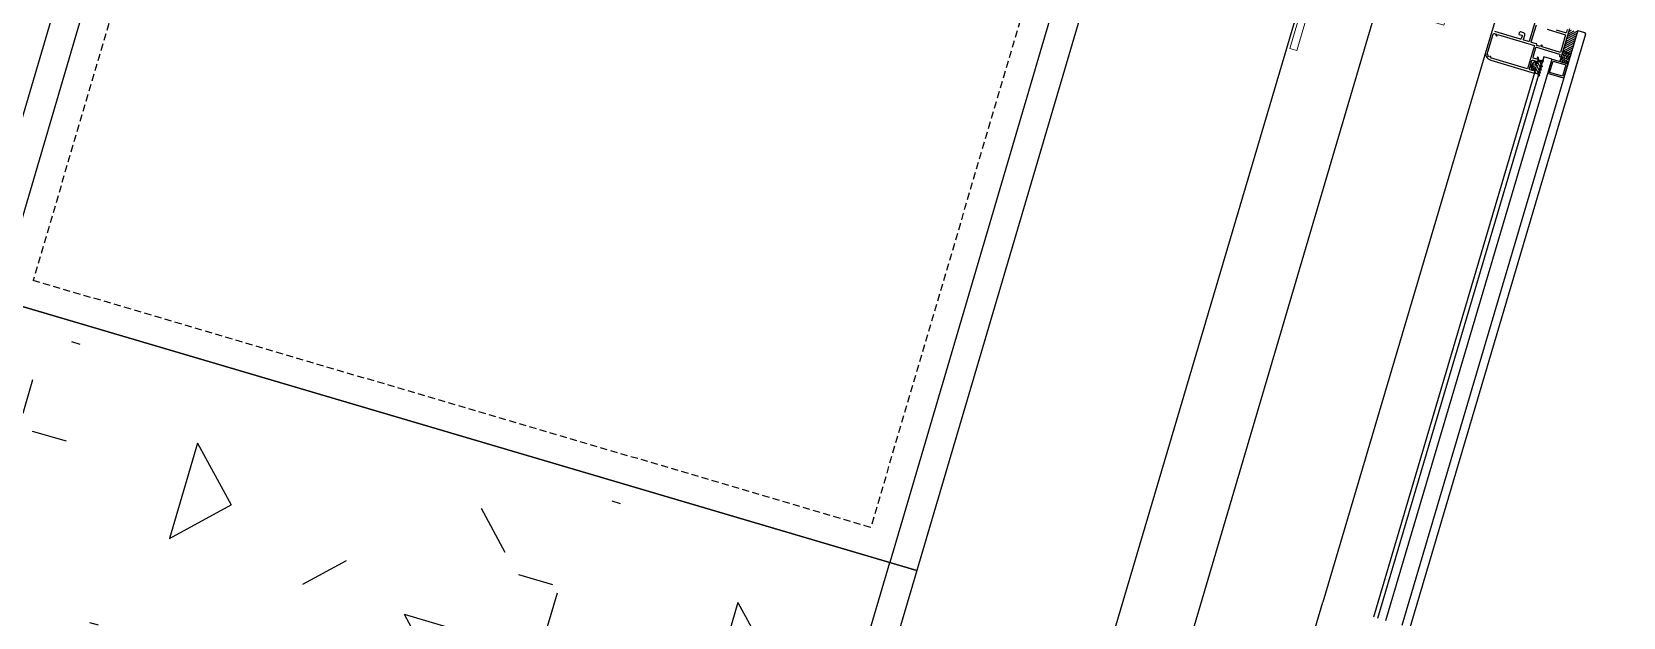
# Model space of a CAD drawing. Header units: millimetres. Extents: x 62878 to 70819, y -67946 to -61850.
# Drawn here: x 68049.2 to 68162.2, y -65049.7 to -65008.1 of the extents above; entities that cross this region are included whole.
import ezdxf

# ---------------------------------------------------------------- set-up
doc = ezdxf.new("R2010")
doc.units = ezdxf.units.MM
doc.linetypes.add('DASHED', pattern=[0.75, 0.5, -0.25])
doc.layers.add('-Hotec Tefriş', color=7, linetype='Continuous')
doc.layers.add('ÇATI K', color=254, linetype='Continuous')
doc.layers.add('Dog_dos_yeni', color=63, linetype='Continuous', lineweight=5)
doc.layers.add('DOGRAMA', color=171, linetype='Continuous', lineweight=0)

# ---------------------------------------------------------------- blocks, each defined once
blk = doc.blocks.new('MerTT. 70-170')
h = blk.add_hatch()
h.set_pattern_fill('', color=256, scale=40, angle=-1.40329551277853e-14, style=0)
h.set_pattern_definition([(-1.40329551277853e-14, (0, 0), (40.00000000000001, 39.99999999999999), [5, -35]), (89.99999999999999, (0, 0), (-39.99999999999999, 40), [5, -35]), (135, (5, -1.224606353822375e-15), (-39.99999993287874, 1.201621267765685e-14), [7.071068, -49.49747600000001]), (-1.40329551277853e-14, (5.000000000000005, 22.5), (40.00000000000001, 39.99999999999999), [5, -35]), (44.99999999999999, (7.500000000000007, 20), (9.560494756977178e-15, 39.99999993287873), [3.535532, -53.033008, 0]), (135, (7.500000000000007, 20), (-39.99999993287874, 1.201621267765685e-14), [3.535532, -53.033008, 0]), (-1.40329551277853e-14, (20.00000000000001, 32.49999999999999), (40.00000000000001, 39.99999999999999), [7.071068, -32.928932]), (44.99999999999999, (20.00000000000001, 32.49999999999999), (9.560494756977178e-15, 39.99999993287873), [5, -51.568544]), (135, (27.07106800000001, 32.49999999999999), (-39.99999993287874, 1.201621267765685e-14), [5, -51.568544]), (89.99999999999999, (27.50000000000001, 9.999999999999993), (-39.99999999999999, 40), [5, -35]), (44.99999999999999, (27.50000000000001, 9.999999999999993), (9.560494756977178e-15, 39.99999993287873), [3.535532, -53.033008, 0]), (135, (30, 12.49999999999999), (-39.99999993287874, 1.201621267765685e-14), [3.535532, -53.033008, 0]), (-1.40329551277853e-14, (5.000000000000003, 9.999999999999998), (40.00000000000001, 39.99999999999999), [2.5, -33.5]), (-1.40329551277853e-14, (35.00000000000001, 20), (40.00000000000001, 39.99999999999999), [2.5, -33.5]), (89.99999999999999, (22.50000000000001, 24.99999999999999), (-39.99999999999999, 40), [2.5, -33.5]), (135, (27.5, 2.499999999999993), (-39.99999993287874, 1.201621267765685e-14), [3.535532, -53.033008, 0]), (135, (10.00000000000001, 30), (-39.99999993287874, 1.201621267765685e-14), [3.535532, -53.033008, 0]), (44.99999999999999, (18.75000000000001, 13.12499999999999), (9.560494756977178e-15, 39.99999993287873), [3.535532, -53.033008, 0]), (89.99999999999999, (13.75, 4.999999999999996), (-39.99999999999999, 40), [0.625, -39.375]), (89.99999999999999, (15.62500000000001, 21.875), (-39.99999999999999, 40), [0.625, -39.375]), (89.99999999999999, (34.37500000000001, 28.75), (-39.99999999999999, 40), [0.625, -39.375]), (89.99999999999999, (35, 7.499999999999991), (-39.99999999999999, 40), [0.625, -39.375])])
h.paths.add_polyline_path([(-170, -70), (0, -70), (0, -2), (-170, -2)])
for p, q in [((-170, 0), (0, 0)), ((-170, -70), (-170, 0)), ((0, -2), (-170, -2))]:
    blk.add_line(p, q)
blk = doc.blocks.new('DCT.130-70')
for p, q in [((-130, 0), (0, 0)), ((0, 0), (0, -70.00000000000091)), ((-130, -2), (0, -2)), ((0, -68.00000000000091), (-130, -68.00000000000091)), ((0, -70.00000000000091), (-70, -70.00000000000091))]:
    blk.add_line(p, q)
at = {"linetype": 'DASHED'}
for p, q in [((-128, -4), (-2, -4)), ((-2, -4), (-2, -66.00000000000091)), ((-60, -66.00000000000091), (-2, -66.00000000000091))]:
    blk.add_line(p, q, dxfattribs=at)

msp = doc.modelspace()

# ---------------------------------------------------------------- hatches: boundary and pattern name
at = {"layer": 'DOGRAMA', "lineweight": -2}
h = msp.add_hatch(dxfattribs=at)
h.set_pattern_fill('ANSI31', color=256, scale=0.03999999999999999, angle=73.50578493834035, style=0)
h.set_pattern_definition([(208.5057849383403, (68182.66207782974, -64878.27031470774), (-0.06061043106111653, 0.1116036542707525), [])])
h.paths.add_polyline_path([(68157.9972059895, -65009.25442047905, 0.4142135623420975), (68157.97864541801, -65009.22024438817), (68158.34844930968, -65007.97134433943, 0.1532309010706403), (68158.95215020666, -65008.04581061978), (68158.54614670188, -65009.41696384024)])
h.paths.add_polyline_path([(68157.89232788965, -65009.51175555888), (68157.96302989862, -65009.27298105048, 0.4142135623575963), (68157.9972059895, -65009.25442047905), (68158.54614670188, -65009.41696384024), (68158.46763693323, -65009.68210667979)])
h = msp.add_hatch(dxfattribs=at)
h.set_pattern_fill('AR-HBONE', color=256, scale=0.03, angle=73.50578493834035, style=0)
h.set_pattern_definition([(118.5057849383402, (68122.15620636234, -65004.04059945214), (-0.1627219703923171, 0.04818257311146708), [0.3599999999999998, -0.1199999999999999]), (208.5057849383403, (68122.09893666371, -65003.93514718038), (-0.1627219703923171, 0.04818257311146708), [0.36, -0.12])])
h.paths.add_polyline_path([(68157.74370283046, -65010.01369144411), (68157.67272319668, -65010.25340354555), (68158.24803224028, -65010.42375466647), (68158.46763693323, -65009.68210667979), (68157.89232788965, -65009.51175555888)])
h = msp.add_hatch(dxfattribs=at)
h.set_pattern_fill('ANSI31', color=256, scale=0.05, angle=73.50578493834035, style=0)
h.set_pattern_definition([(118.5057849383402, (68114.45535419317, -65108.61775668572), (-0.1395045678384407, -0.07576303882639554), [])])
edge = h.paths.add_edge_path(flags=16)
edge.add_arc((68156.16073150488, -65010.64003143368), 0.4000000000175317, 151.9688258957439, 175.0427439614332, ccw=False)
edge.add_line((68155.80765469404, -65010.45205067491), (68156.04920621082, -65010.52357496625))
edge.add_line((68156.04920621082, -65010.52357496625), (68156.00377924525, -65010.67699071123))
edge.add_line((68156.00377924525, -65010.67699071123), (68155.76222772844, -65010.60546641986))
edge = h.paths.add_edge_path()
edge.add_arc((68156.16073150492, -65010.64003143358), 0.5000000000129353, 126.6358872979689, 200.3756825893371, ccw=False)
edge.add_line((68155.86236770295, -65010.23880949788), (68155.95825254358, -65010.26720135137))
edge.add_line((68155.95825254358, -65010.26720135137), (68155.9241823194, -65010.38226316009))
edge.add_line((68155.9241823194, -65010.38226316009), (68155.98171322374, -65010.39929827218))
edge.add_arc((68156.0101050772, -65010.3034134316), 0.09999999998843902, 253.5057849456145, 343.5057849456144)
edge.add_line((68156.10598991779, -65010.33180528507), (68156.16845199547, -65010.1208586358))
edge.add_line((68156.16845199547, -65010.1208586358), (68156.34104470853, -65010.17196397204))
edge.add_line((68156.34104470853, -65010.17196397204), (68156.3298357767, -65010.20981872648))
edge.add_arc((68156.26751063029, -65010.19136402171), 0.06500000002690054, 275.09644942517195, 343.5057849425572, ccw=False)
edge.add_arc((68156.2761886338, -65010.28866724434), 0.03268943071714939, 95.09644948881294, 288.9360641105701)
edge.add_arc((68156.19451296036, -65010.14298656785), 0.1992591642732546, 297.5895634192133, 347.8554705784496)
edge.add_arc((68156.43688976369, -65010.200373215), 0.05002797726484914, -15.5220564475905, 161.9911798518737, ccw=False)
edge.add_arc((68156.1735888913, -65010.12705969006), 0.323345041212875, 305.1201220507947, 344.44643220505753, ccw=False)
edge.add_arc((68156.37111273475, -65010.40789798624), 0.02000000001678676, 125.1201220827336, 193.5057849645326)
edge.add_line((68156.35166580783, -65010.41256885703), (68156.4030543383, -65010.62652232342))
edge.add_arc((68156.3884691431, -65010.63002547652), 0.01500000001723604, -146.4942150525177, 13.505784944530092, ccw=False)
edge.add_line((68156.37596169174, -65010.63830579417), (68156.30799484593, -65010.53564161465))
edge.add_arc((68156.29131824411, -65010.54668203818), 0.02000000000258, 33.50578491663744, 193.5057849337332)
edge.add_line((68156.2718713172, -65010.55135290897), (68156.34059226063, -65010.83746897274))
edge.add_arc((68156.32600706542, -65010.84097212583), 0.01500000003138554, -146.49421509822088, 13.505784931548817, ccw=False)
edge.add_line((68156.31349961401, -65010.8492524435), (68156.24553276831, -65010.74658826394))
edge.add_arc((68156.2288561665, -65010.75762868749), 0.02000000000249562, 33.50578499179147, 193.5057849750643)
edge.add_line((68156.20940923957, -65010.76229955829), (68156.27813018294, -65011.04841562205))
edge.add_arc((68156.26354498776, -65011.05191877513), 0.01500000000138728, -146.4942150756916, 13.505784930487891, ccw=False)
edge.add_line((68156.25103753639, -65011.06019909278), (68156.18307069063, -65010.95753491325))
edge.add_arc((68156.16639408881, -65010.96857533681), 0.02000000001864593, 33.50578498615914, 193.5057849547966)
edge.add_line((68156.14694716188, -65010.97324620761), (68156.21566810529, -65011.25936227136))
edge.add_arc((68156.20108291009, -65011.26286542445), 0.01500000001553678, -146.4942150600275, 13.505784917506617, ccw=False)
edge.add_line((68156.18857545871, -65011.27114574211), (68156.12516052168, -65011.17535723805))
edge.add_arc((68156.04177751266, -65011.23055935571), 0.09999999994009703, 33.50578494425274, 73.50578494650738)
edge.add_line((68156.07016936611, -65011.13467451517), (68155.8845334606, -65011.0797070417))
edge.add_line((68155.8845334606, -65011.0797070417), (68155.94699553828, -65010.8687603924))
edge.add_arc((68155.8511106977, -65010.84036853891), 0.09999999999670213, 343.5057849296254, 433.5057849296254)
edge.add_line((68155.8795025512, -65010.74448369832), (68155.82197164683, -65010.72744858623))
edge.add_line((68155.82197164683, -65010.72744858623), (68155.78790142265, -65010.84251039496))
edge.add_line((68155.78790142265, -65010.84251039496), (68155.69201658209, -65010.81411854147))

# ---------------------------------------------------------------- linework, layer by layer
msp.add_lwpolyline([(68896.02066502631, -63031.43519410248), (69030.25944186504, -63071.18378898385), (69185.2789618937, -62547.65255934227), (68892.99857577804, -62461.10726346668, 1.044367817173394), (68063.1984222013, -62298.72991434322, 0.2043746373996395), (63106.96025407397, -62494.78258919505, 0.3539527355379972), (62932.93996584662, -62997.825353625), (63753.18486962488, -65779.59786478638), (64154.95366467919, -67142.15251756221), (65336.72250243354, -66792.62198400985), (65336.69978150922, -66829.11190277508), (65270.53542169294, -66829.0707046726, 0.6267890062731037), (65270.19918370779, -67369.07059999109), (65531.84452784718, -67369.23351688065, 0.9262424964682344), (66130.08755876668, -67369.60602071379), (66391.73290290477, -67369.76893760463, 0.6267427171847498), (66392.06914089088, -66829.76904228561), (66326.14716633759, -66829.72799510749), (66326.16988726193, -66793.2380763422), (67506.155742504, -67144.12829054108), (68467.02457055586, -63899.0863823687), (68625.20366853199, -63946.03714330423), (68896.02440533682, -63031.42256234252)], format="xyb")
at = {"layer": 'Dog_dos_yeni'}
msp.add_lwpolyline([(68138.5107987618, -65009.31433381887), (68143.17274110409, -64993.57004299339), (68143.65216530708, -64993.71200226084), (68142.16159299912, -64998.74595639201), (68151.27065285548, -65001.44318247309), (68151.12869358806, -65001.92260667605), (68142.01963373169, -64999.22538059496), (68140.45808178996, -65004.49904682761), (68149.56714164637, -65007.1962729087), (68149.42518237891, -65007.67569711167), (68140.31612252253, -65004.97847103058), (68138.9902229648, -65009.45629308632), (68138.5107987618, -65009.31433381887)], close=True, dxfattribs=at)
at = {"layer": 'DOGRAMA', "lineweight": -2}
for p, q in [((68158.95215020666, -65008.04581061976), (68146.44501543135, -65050.28485023884)), ((68159.49906739677, -65008.31204658125), (68147.02032447493, -65050.45520135976)), ((68158.95215020666, -65008.04581061978), (68159.43157440968, -65008.1877698872)), ((68159.43157440968, -65008.18776988717), (68159.49906739677, -65008.31204658125)), ((68152.42122272175, -65009.53274914771), (68140.84534074072, -65048.62676599533)), ((68156.52210510956, -65009.91270130372), (68144.71908830066, -65049.77379687614)), ((68157.09741415316, -65010.08305242464), (68156.52210510956, -65009.91270130372)), ((68157.89232788963, -65009.51175555888), (68157.67272319668, -65010.25340354555)), ((68157.89232788963, -65009.51175555888), (68158.46763693323, -65009.68210667979)), ((68157.89232788963, -65009.51175555888), (68158.46763693323, -65009.68210667979)), ((68155.87387404856, -65011.04526321881), (68144.4314337789, -65049.68862131567)), ((68157.09741415316, -65010.08305242464), (68145.29439734423, -65049.94414799706)), ((68158.24803224028, -65010.42375466647), (68157.67272319668, -65010.25340354555)), ((68128.3042372019, -65090.98052477044), (68140.84534074063, -65048.62676599533))]:
    msp.add_line(p, q, dxfattribs=at)
msp.add_lwpolyline([(66522.14423307081, -66852.65293908927), (67506.15571104952, -67144.12828122707), (68892.83019807414, -62461.05740621478)], dxfattribs=at)
at = {"layer": 'DOGRAMA', "lineweight": -2, "ltscale": 0.5}
for points in [[(68153.06855698119, -65007.34657478215), (68152.42122272175, -65009.53274914771, 0.4142135623730951), (68152.75868765725, -65010.15413261809), (68155.83659104034, -65011.06551111497, 0.4142135623730951), (68155.87387404856, -65011.04526321881), (68155.9219386173, -65010.88293977219, 0.1991096956269791), (68155.91792800836, -65010.84488507449), (68155.87940976067, -65010.77396036519, 0.6680969080520953), (68155.82743818886, -65010.77942974646), (68155.79004327863, -65010.90571966999), (68155.55033117719, -65010.83474003627, -0.4142135623730951), (68155.51658468363, -65010.77260168923), (68155.69261417523, -65010.17811567755, -0.4142135623730951), (68155.75475252225, -65010.14436918401), (68155.99446462377, -65010.21534881771), (68155.95706687434, -65010.34164832976, 0.6680969080520438), (68155.9976817047, -65010.37453288471), (68156.06860641402, -65010.33601463698, 0.1989616347782854), (68156.09269290254, -65010.30626916389), (68156.1636753754, -65010.06654747394, 0.3728392455561729), (68156.10958843442, -65009.94731216549, 0.4568501953068724), (68156.06828344282, -65009.96604823218), (68156.0342132186, -65010.08111004088), (68155.80408960121, -65010.01296959253, -0.4142135623730951), (68155.77034310764, -65009.95083124547), (68155.97476445272, -65009.26046039321, -0.4142135623730951), (68156.01204746099, -65009.24021249708), (68157.64208975105, -65009.72287400631, -0.4142135623730951), (68157.66233764717, -65009.76015701452), (68157.63678497903, -65009.84645337108, 0.4142135623730951), (68157.6570328752, -65009.88373637931), (68157.74332923171, -65009.90928904746, 0.4142135623730951), (68157.78061223993, -65009.88904115133), (68158.36832360706, -65007.90422495101, 0.4142135623730951)], [(68156.01770048583, -65007.07261750645), (68155.50096875243, -65008.81772160529, -0.4142135623730951), (68155.46368574418, -65008.8379695014), (68155.11370607602, -65008.73433923618, -0.4142135623730951), (68155.09345817991, -65008.69705622797), (68155.18431211101, -65008.39022473806, 0.4142135623730951), (68155.0830726304, -65008.20380969693), (68154.91047991734, -65008.15270436068, 0.4142135623730951), (68154.78620322325, -65008.22019734779), (68154.78052485251, -65008.23937431589), (68154.7663289258, -65008.28731673618, 0.4142135623730951), (68154.7865768219, -65008.32459974442), (68154.96875801905, -65008.37854426606, -0.4142135623730951), (68154.98900591518, -65008.41582727425), (68154.92086546682, -65008.6459508917, -0.4142135623730951), (68154.88358245855, -65008.6661987878), (68153.99664768307, -65008.40357414311), (68153.95936467487, -65008.4238220392), (68153.93911677873, -65008.38653903098), (68153.05218200322, -65008.12391438625, -0.4142135623730951)], [(68152.63421819115, -65009.91681527156, -0.2621398995659221), (68152.55546149856, -65009.57249774257), (68152.9330731499, -65008.29722936268, -0.4142135623730951), (68152.99521149692, -65008.26348286912), (68153.14862724187, -65008.3089098347), (68153.13443131512, -65008.35685225502, 0.4142135623730951), (68153.16817780872, -65008.41899060205), (68153.1873547768, -65008.42466897273, 0.4142135623730951), (68153.22463778505, -65008.40442107659), (68153.24451208249, -65008.33730168818), (68155.86216823067, -65009.11239928832), (68155.37098916541, -65010.77120703062), (68152.7533330172, -65009.99610943046), (68152.77320731466, -65009.92899004204, 0.4142135623730951), (68152.75295941849, -65009.89170703384), (68152.7337824504, -65009.88602866312, 0.3618128521052944), (68152.67500893868, -65009.9113251363)], [(68158.19042612205, -65007.9766989795), (68158.13364241508, -65008.16846866069, -0.4142135623730951), (68158.07150406804, -65008.20221515426), (68157.42907563603, -65008.0119897359, -0.4142135623730951)]]:
    msp.add_lwpolyline(points, format="xyb", dxfattribs=at)
at = {"layer": 'DOGRAMA', "linetype": 'ByBlock', "lineweight": -2}
msp.add_lwpolyline([(68156.77566406137, -65007.96452065042), (68158.07969789341, -65008.35064985779), (68157.71060379807, -65009.59715278553), (68156.40656996606, -65009.21102357814), (68156.42644426355, -65009.14390418972, 0.4142135623730951), (68156.40619636737, -65009.10662118152), (68156.37743091516, -65009.09810362545, 0.4142135623730951), (68156.3152925681, -65009.13185011901), (68156.3010966414, -65009.1797925393), (68156.0422075718, -65009.10313453489, -0.4142135623730951), (68156.02195967565, -65009.06585152668), (68156.03047723169, -65009.03708607452, 0.4142135623730951), (68156.01022933557, -65008.99980306625), (68155.66504390942, -65008.89759239373, -0.4142135623730951), (68155.64479601331, -65008.86030938551), (68156.00537255258, -65007.64257190994, -0.4142135623730951)], format="xyb", dxfattribs=at)
at = {"layer": 'DOGRAMA', "lineweight": -2}
for points in [[(68155.69201658209, -65010.81411854147, -0.3333333333332296), (68155.86236770295, -65010.23880949788), (68155.95825254358, -65010.26720135137), (68155.9241823194, -65010.38226316009), (68155.98171322374, -65010.39929827218, 0.4142135623730951), (68156.10598991779, -65010.33180528507), (68156.16845199547, -65010.1208586358), (68156.34104470853, -65010.17196397204), (68156.3298357767, -65010.20981872648, -0.3076847592325949), (68156.27328474753, -65010.25610704893, 1.128701775595035), (68156.28679677431, -65010.3195875651, 0.2229122392588673), (68156.38931271032, -65010.1849063956, -0.9785310008372164), (68156.48509309586, -65010.21376116763, -0.1732976222504512), (68156.35960688378, -65010.39153903168, 0.3075716929246892), (68156.35166580783, -65010.41256885703), (68156.4030543383, -65010.62652232342, -0.8390996311771624), (68156.37596169174, -65010.63830579417), (68156.30799484593, -65010.53564161465, 0.8390996311772869), (68156.2718713172, -65010.55135290897), (68156.34059226063, -65010.83746897274, -0.8390996311771624), (68156.31349961401, -65010.8492524435), (68156.24553276831, -65010.74658826394, 0.839099631177325), (68156.20940923957, -65010.76229955829), (68156.27813018294, -65011.04841562205, -0.8390996311769768), (68156.25103753639, -65011.06019909278), (68156.18307069063, -65010.95753491325, 0.8390996311770358), (68156.14694716188, -65010.97324620761), (68156.21566810529, -65011.25936227136, -0.8390996311781366), (68156.18857545871, -65011.27114574211), (68156.12516052168, -65011.17535723805, 0.1763269807084491), (68156.07016936611, -65011.13467451517), (68155.8845334606, -65011.0797070417), (68155.94699553828, -65010.8687603924, 0.4142135623728453), (68155.8795025512, -65010.74448369832), (68155.82197164683, -65010.72744858623), (68155.78790142265, -65010.84251039496)], [(68155.76222772844, -65010.60546641986, -0.1010205144335734), (68155.80765469404, -65010.45205067491), (68156.04920621082, -65010.52357496625), (68156.00377924525, -65010.67699071123)], [(68155.76222772844, -65010.60546641986, -0.1010205144335734), (68155.80765469404, -65010.45205067491), (68156.04920621082, -65010.52357496625), (68156.00377924525, -65010.67699071123)]]:
    msp.add_lwpolyline(points, format="xyb", close=True, dxfattribs=at)
for points in [[(68158.22885527217, -65010.41807629575), (68157.93074081057, -65011.42486712201), (68156.81847665968, -65011.09552162157), (68157.11659112127, -65010.08873079535)], [(68158.10457857807, -65010.48556928286), (68157.8632478235, -65011.30059042793), (68156.94275335375, -65011.02802863446), (68157.18408410835, -65010.21300748941)]]:
    msp.add_lwpolyline(points, close=True, dxfattribs=at)
at = {"layer": 'ÇATI K', "color": 0}
for p, q in [((68230.55789600135, -64714.94603465045), (67736.63792858963, -66390.56612160095)), ((68179.98973633468, -64815.76201169736), (67997.11296323838, -65436.17020463319))]:
    msp.add_line(p, q, dxfattribs=at)

# ---------------------------------------------------------------- block references
at = {"layer": '-Hotec Tefriş'}
for name, p, rotation in [('DCT.130-70', (68112.01524068398, -65046.36501993284), 253.5761452700908), ('MerTT. 70-170', (68063.94929846638, -65209.42839779168), 253.5761452700904)]:
    msp.add_blockref(name, p, dxfattribs=dict(at, rotation=rotation))

doc.saveas('drawing.dxf')
